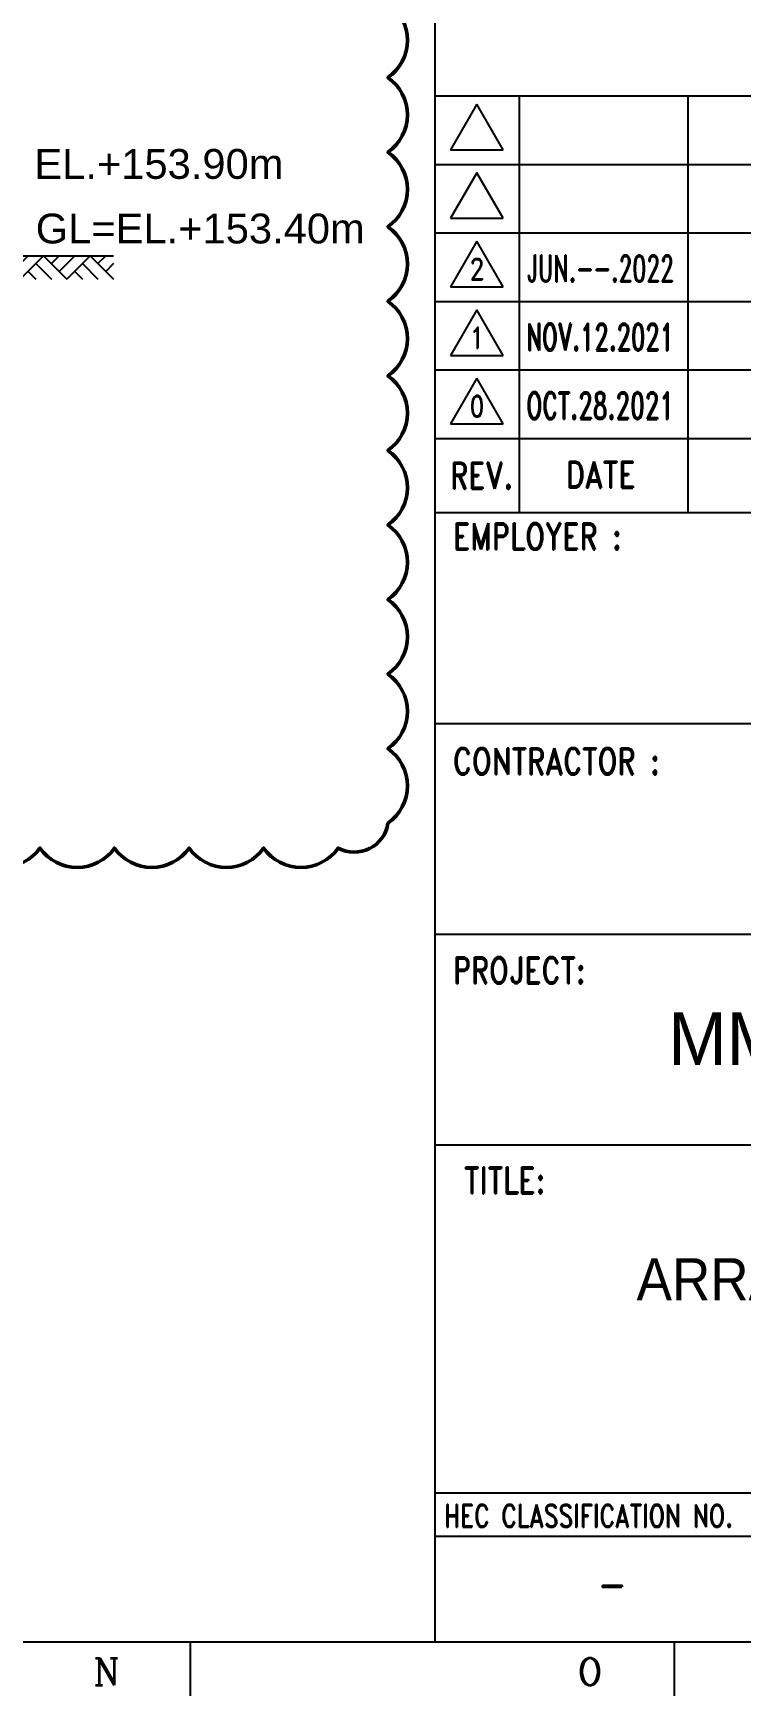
# Model space of a CAD drawing. Header units: millimetres. Extents: x 0 to 153097, y 17753 to 125268.
# Drawn here: x 136499 to 142190, y 75432 to 88811 of the extents above; entities that cross this region are included whole.
import ezdxf
from ezdxf.enums import TextEntityAlignment as Align

# ---------------------------------------------------------------- set-up
doc = ezdxf.new("R2010")
doc.units = ezdxf.units.MM
doc.header["$LTSCALE"] = 50
for name, color, linetype in [('1', 7, 'Continuous'), ('C_BLOCK', 7, 'Continuous'), ('C_TEXT_01', 2, 'Continuous'), ('TAN-TIT', 30, 'Continuous')]:
    doc.layers.add(name, color=color, linetype=linetype)
doc.layers.add('C_REV', color=4, linetype='Continuous', lineweight=50)
doc.styles.add('Arial', font='arial.ttf')
doc.styles.add('COM', font='COMPLEX', dxfattribs={"height": 5})
doc.styles.add('KIM3', font='ROMAND.shx', dxfattribs={"width": 1.25, "height": 3})
doc.styles.add('KJR', font='arial.ttf', dxfattribs={"width": 0.8})
doc.styles.add('RD', font='sanss___.ttf')
doc.styles.add('RD20', font='ROMAND.SHX', dxfattribs={"width": 0.8, "height": 2})
doc.styles.add('RD6', font='ROMAND.shx', dxfattribs={"width": 0.83, "height": 6})

# ---------------------------------------------------------------- blocks, each defined once
blk = doc.blocks.new('BORDER')
at = {"layer": 'TAN-TIT'}
for p, q in [((232823, 44987), (193237, 44987)), ((193237, 44987), (193237, 3520)), ((194369, 44772), (193663, 43548)), ((195076, 43548), (194369, 44772)), ((195499, 44987), (195499, 33818)), ((200023, 44987), (200023, 33818)), ((193663, 43548), (195076, 43548)), ((232823, 43149), (193237, 43149)), ((194369, 42934), (193663, 41710)), ((195076, 41710), (194369, 42934)), ((193663, 41710), (195076, 41710)), ((232823, 41311), (193237, 41311)), ((194369, 41097), (193663, 39872)), ((195076, 39872), (194369, 41097)), ((193663, 39872), (195076, 39872)), ((232823, 39473), (193237, 39473)), ((194369, 39259), (193663, 38034)), ((195076, 38034), (194369, 39259)), ((193663, 38034), (195076, 38034)), ((232823, 37635), (193237, 37635)), ((194369, 37421), (193663, 36196)), ((195076, 36196), (194369, 37421)), ((193663, 36196), (195076, 36196)), ((232823, 35797), (193237, 35797)), ((193237, 33818), (232823, 33818)), ((193237, 28163), (232823, 28163)), ((193237, 22508), (232823, 22508)), ((193237, 16852), (232823, 16852)), ((193237, 7521), (232823, 7521)), ((232823, 6348), (193237, 6348)), ((4977, 3520), (232823, 3520)), ((186677, 3520), (186677, 2078)), ((199656, 3520), (199656, 2078))]:
    blk.add_line(p, q, dxfattribs=at)
at = {"style": 'KJR', "width": 0.9519}
blk.add_text('MMRP CHALK RIVER PROJECT', height=1413.79, dxfattribs=at).set_placement((199500, 19000), (227600, 19000), align=Align.FIT)
at = {"layer": 'TAN-TIT', "style": 'RD6', "width": 0.8}
for s, p in [('REV.', (194497, 34456)), ('DATE', (197685, 34484))]:
    blk.add_text(s, height=706.9, dxfattribs=at).set_placement(p, align=Align.CENTER)
at = {"layer": 'TAN-TIT', "style": 'RD6'}
for s, height, width, p in [('EMPLOYER :', 706.9, 0.8, (193724, 32823)), ('CONTRACTOR :', 706.9, 0.8, (193724, 26794)), ('PROJECT:', 706.9, 0.8, (193724, 21182)), ('TITLE:', 706.9, 0.8, (194025, 15551)), ('HEC CLASSIFICATION NO.', 612, 0.75, (193489, 6598))]:
    blk.add_text(s, height=height, dxfattribs=dict(at, width=width)).set_placement(p)
at = {"layer": 'TAN-TIT', "style": 'COM'}
for s, p in [('N', (184082, 2366)), ('O', (197060, 2366))]:
    blk.add_text(s, height=721, dxfattribs=at).set_placement(p)
blk = doc.blocks.new('ER')
at = {"layer": 'C_BLOCK', "color": 1, "linetype": 'Continuous'}
for p, q in [((2.5, 0), (0, -2.5)), ((0.833, 0), (0, -0.832)), ((0, 0), (20, 0)), ((2.5, 0), (5, -2.5)), ((4.167, 0), (3.334, -0.833)), ((5.833, 0), (4.166, -1.666)), ((7.5, 0), (5, -2.5)), ((7.5, 0), (9.999, -2.5)), ((9.167, 0), (8.333, -0.833)), ((10.832, 0), (9.166, -1.666)), ((12.499, 0), (9.999, -2.5)), ((12.499, 0), (14.999, -2.5)), ((14.166, 0), (13.333, -0.833)), ((15.832, 0), (14.165, -1.666)), ((17.499, 0), (14.999, -2.5)), ((17.499, 0), (19.998, -2.5)), ((19.166, 0), (18.332, -0.833)), ((0.834, -1.666), (1.667, -2.5)), ((1.667, -0.833), (3.333, -2.5)), ((5.887, -1.613), (6.774, -2.5)), ((6.719, -0.78), (8.439, -2.5)), ((10.833, -1.666), (11.666, -2.5)), ((11.666, -0.833), (13.332, -2.5)), ((15.832, -1.666), (16.666, -2.5)), ((16.665, -0.833), (18.331, -2.5)), ((19.998, -0.832), (19.165, -1.666))]:
    blk.add_line(p, q, dxfattribs=at)

msp = doc.modelspace()

# ---------------------------------------------------------------- linework, layer by layer
at = {"layer": 'C_REV'}
msp.add_lwpolyline([(135951.97, 82253.75, 0.52056705), (136551.97, 82253.75, 0.52056705), (137151.97, 82253.75, 0.52056705), (137751.97, 82253.75, 0.52056705), (138351.97, 82253.75, 0.52056705), (138951.97, 82253.75, 0.52056705), (139351.97, 82453.75, 0.52056705), (139351.97, 83053.75, 0.52056705), (139351.97, 83653.75, 0.52056705), (139351.97, 84253.75, 0.52056705), (139351.97, 84853.75, 0.52056705), (139351.97, 85453.75, 0.52056705), (139351.97, 86053.75, 0.52056705), (139351.97, 86653.75, 0.52056705), (139351.97, 87253.75, 0.52056705), (139351.97, 87853.75, 0.52056705), (139351.97, 88453.75, 0.52056705), (139351.97, 89053.75, 0.52056705), (139351.97, 89653.75, 0.52056705), (139351.97, 90253.75, 0.52056705), (139351.97, 90853.75, 0.52056705), (139351.97, 91453.75, 0.52056705), (139351.97, 92253.75, 0.52056705)], format="xyb", dxfattribs=at)
at = {"layer": 'TAN-TIT'}
msp.add_line((139728.17, 114960.63), (139728.17, 88304.51), dxfattribs=at)

# ---------------------------------------------------------------- block references
at = {"layer": '1', "xscale": 0.3, "yscale": 0.3, "zscale": 0.3}
msp.add_blockref('BORDER', (81756.99, 74808.42), dxfattribs=at)
at = {"layer": 'C_BLOCK', "xscale": 75, "yscale": 75, "zscale": 75}
msp.add_blockref('ER', (135644.32, 87019.6), dxfattribs=at)

# ---------------------------------------------------------------- texts
at = {"style": 'RD20', "width": 0.83}
for s, p in [('2', (140068.74, 86827.36)), ('1', (140068.74, 86275.98)), ('0', (140068.74, 85724.6))]:
    msp.add_text(s, height=169.66, dxfattribs=at).set_placement(p, align=Align.CENTER)
at = {"style": 'KIM3'}
for s, width, p, p2 in [('JUN.--.2022', 0.549752, (140464.61, 86809.14), (141653.78, 86809.14)), ('NOV.12.2021', 0.58603, (140464.61, 86257.76), (141653.78, 86257.76)), ('OCT.28.2021', 0.598176, (140464.61, 85706.38), (141653.78, 85706.38))]:
    msp.add_text(s, height=216.3103, dxfattribs=dict(at, width=width)).set_placement(p, p2, align=Align.FIT)
at = {"style": 'RD', "width": 0.9}
msp.add_text('ARRANGEMENT FOR AP BUILDING (14/21)', height=339.3103, dxfattribs=at).set_placement((145666.1, 78783.55), align=Align.MIDDLE_CENTER)
at = {"style": 'RD20'}
msp.add_text('-', height=212.07, dxfattribs=at).set_placement((141155.34, 76217.77), align=Align.CENTER)
at = {"layer": 'C_TEXT_01', "style": 'Arial'}
for s, p in [('EL.+153.90m', (136507.66, 87639.17)), ('GL=EL.+153.40m', (136518.4, 87119.24))]:
    msp.add_text(s, height=240, dxfattribs=at).set_placement(p)

doc.saveas('drawing.dxf')
